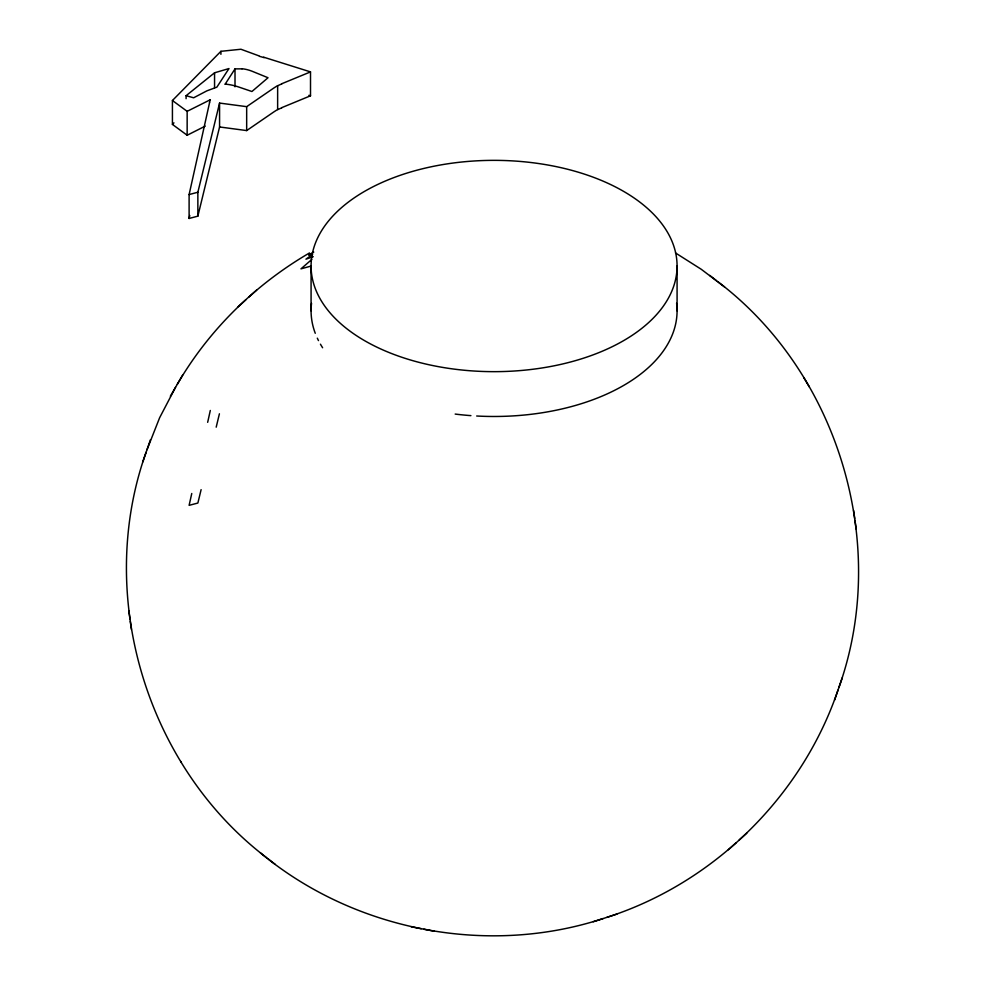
<?xml version="1.0" encoding="UTF-8"?>
<svg xmlns="http://www.w3.org/2000/svg" width="985" height="985" viewBox="0 0 985 985"><rect width="100%" height="100%" fill="white"/><g stroke="black" fill="none" stroke-linecap="round" stroke-linejoin="round"><path stroke-width="1.48" d="M191.767 493.485L189.108 505.342L197.874 503.039L201.112 489.644M207.663 422.331L210.31 410.474M219.569 126.966L246.669 130.574L273.584 112.093A167.413 119.838 -8.9 0 1 277.635 109.507L277.647 85.609A167.413 119.838 -8.9 0 0 273.584 88.182L246.669 106.663L219.569 103.068L219.569 126.966L197.862 216.146L189.108 218.461L189.108 194.55L209.571 102.625M189.108 218.461L189.773 215.506M216.195 427.17L219.421 413.786M197.862 216.146L197.862 192.247L219.569 103.068M146.112 452.238C95.077 595.075 146.088 766.145 266.837 857.873M838.888 687.579C889.923 544.742 838.912 373.672 718.163 281.944M147.036 449.677L159.632 417.738L175.527 387.327M607.019 917.306C713.793 883.065 801.987 796.348 837.964 690.14M142.8 461.903L150.446 439.704M834.554 700.113L842.2 677.914M177.325 384.261C208.882 329.901 255.238 284.53 309.499 252.948M170.356 396.192L182.594 375.199M225.085 84.279L235.009 68.888L242.027 68.852M228.434 69.393L229 68.556L214.558 72.791L186.091 95.705L186.091 98.697M228.237 69.676L216.872 87.148L206.85 90.866L193.651 97.786L186.091 95.705M205.237 126.129L187.15 135.24L172.424 124.406L172.424 100.507L220.911 51.319L240.943 49.25L259.018 55.886M172.424 124.406L173.951 122.866M238.136 306.754L245.807 299.846M248.909 297.027L256.642 290.058M728.358 849.759L736.091 842.791M739.193 839.971L746.864 833.064M311.802 259.461L300.967 268.856L311.137 266.048M312.651 254.352L305.941 259.166L313.23 256.691M313.759 252.098L308.625 255.09L312.307 253.514M187.15 135.24L187.15 111.33L210.359 99.707M281.673 83.774L310.509 71.893L310.509 95.791L281.673 107.685M260.422 852.85C353.898 930.603 487.427 956.534 603.042 918.586M593.216 921.775L616.93 914.092M197.862 192.247L189.108 194.55M411.188 926.762L421.211 928.72M423.882 929.212L434.237 931.231M263.648 57.179L310.509 71.893M310.509 95.791L308.908 95.311M675.501 252.948L701.295 269.311L724.578 286.967M187.15 111.33L172.424 100.507M709.754 275.406L716.649 280.787M268.351 859.031L275.246 864.411M809.35 386.97L803.895 377.772M180.76 761.417L181.105 762.045M853.576 510.39L854.721 518.455M854.955 520.351L856.174 529.007M128.826 610.811L130.045 619.466M130.279 621.363L131.424 629.427M677.077 266.012A183.001 105.654 0 0 1 402.582 357.506A183.001 105.654 0 0 1 402.582 174.505A183.001 105.654 0 0 1 677.077 266.012L677.077 310.829M311.075 266.012L311.075 310.829M246.669 106.663L246.669 130.574M235.009 68.888L235.009 86.815M220.911 51.319L220.911 54.31M214.558 72.791L214.558 87.727M277.758 109.618A161.306 103.548 0.5 0 1 281.796 107.796M277.758 85.707A161.306 103.548 0.5 0 1 281.796 83.885M259.474 56.33A157.354 38.747 34.3 0 1 264.103 57.647M209.522 102.6A103.708 88.194 78.7 0 1 210.31 99.682M241.99 68.753A96.518 47.539 66.4 0 1 251.852 71.142L268.031 77.741L251.926 91.506L238.518 86.951A141.717 70.822 65.9 0 0 225.269 84.144M676.609 303.294A183.001 105.654 0 0 1 476.678 416.002M470.904 415.633A183.001 105.654 0 0 1 455.181 414.069M322.612 347.754A183.001 105.654 0 0 1 320.445 344.196M318.487 340.601A183.001 105.654 0 0 1 317.318 338.175M315.262 333.287A183.001 105.654 0 0 1 311.543 303.294"/></g></svg>
